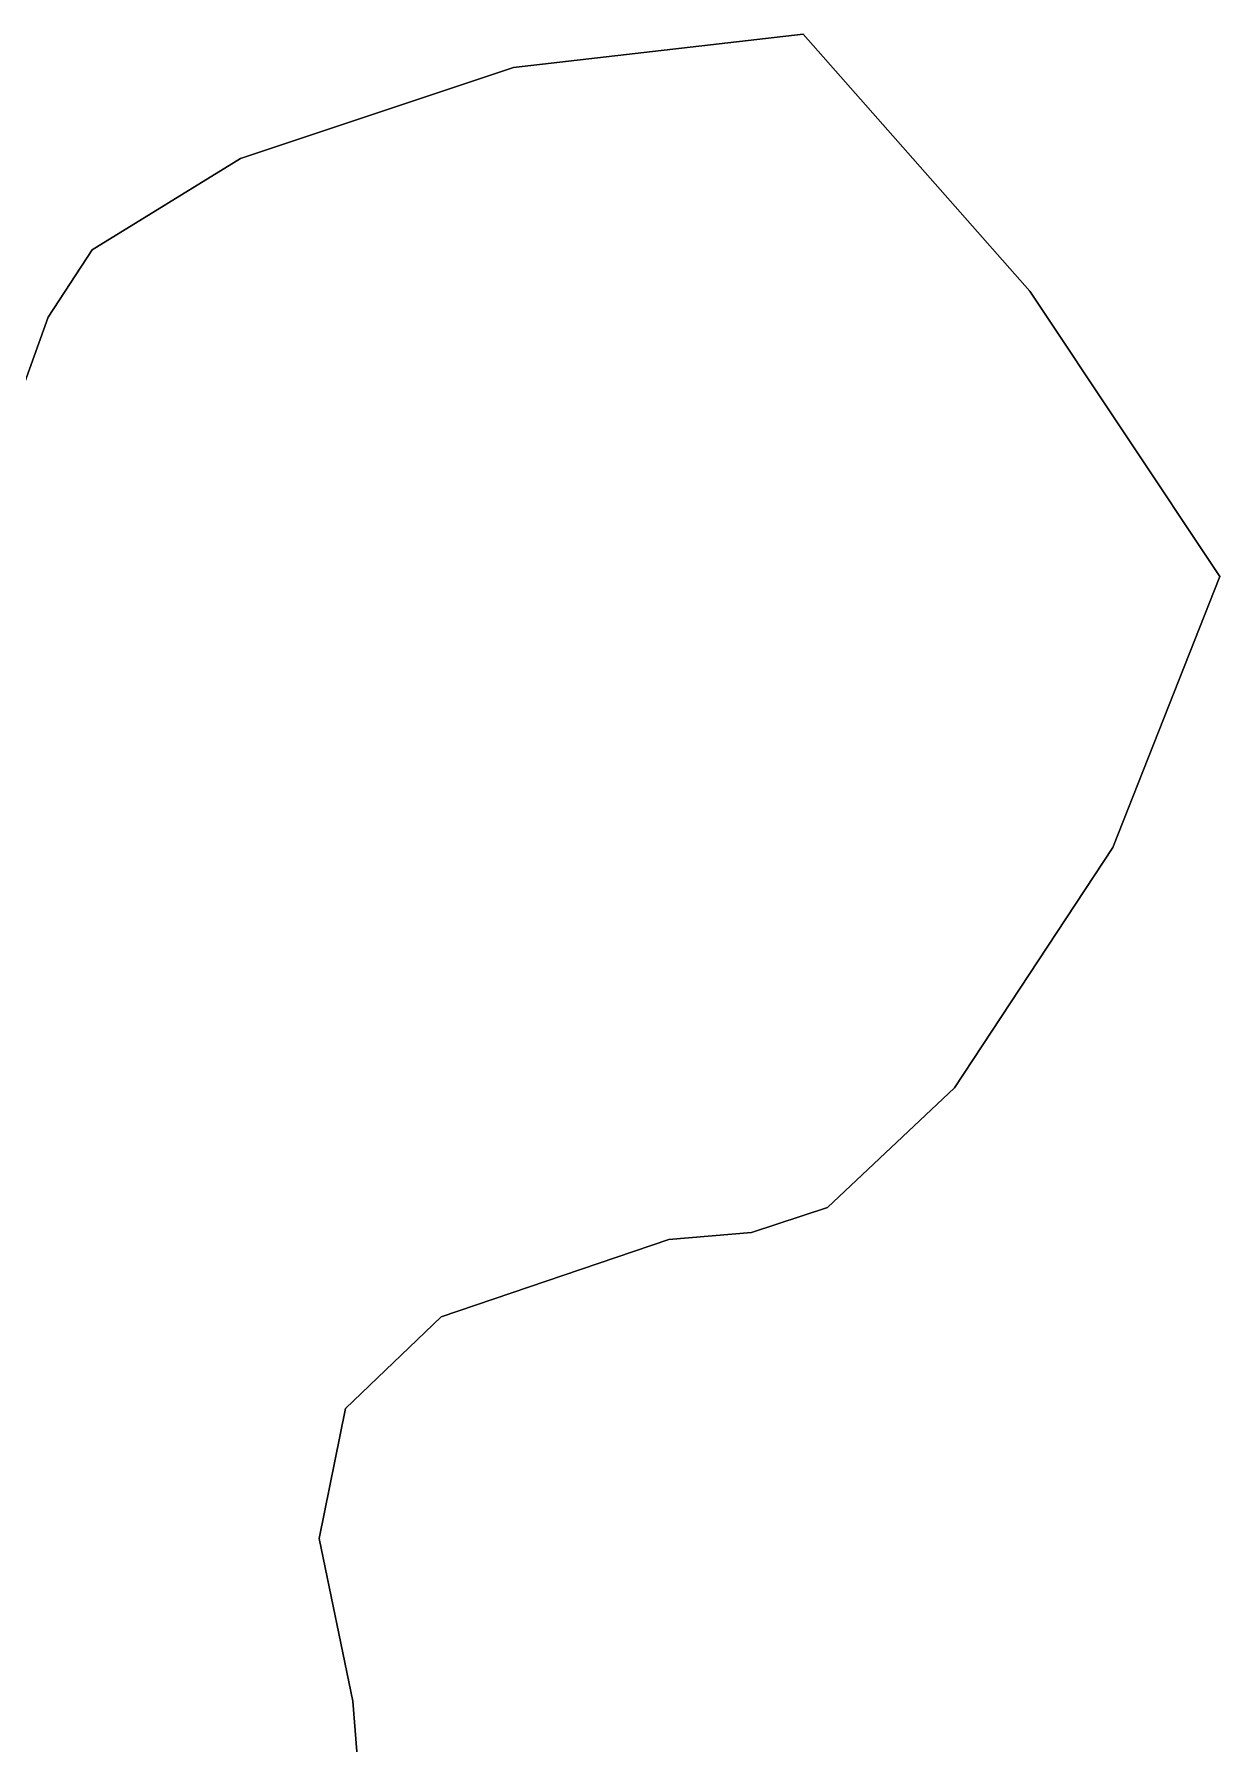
# Model space of a CAD drawing. Header units: millimetres. Extents: x -658 to 1307, y -81 to 472.
# Drawn here: x 1121.85 to 1125.49, y 43.92 to 49.18 of the extents above; entities that cross this region are included whole.
import ezdxf

# ---------------------------------------------------------------- set-up
doc = ezdxf.new("R2010")
doc.units = ezdxf.units.MM
doc.layers.get('0').update_dxf_attribs({"true_color": 0xffffff})

# ---------------------------------------------------------------- blocks, each defined once
blk = doc.blocks.new('Group67_1')
for p, q in [((1124.2134, 49.1773, 3), (1123.3233, 49.0751, 3)), ((1124.2134, 49.1773, 0.0004), (1123.3233, 49.0751, 0.0004)), ((1124.2134, 49.1773, 4.7), (1123.3233, 49.0751, 4.7)), ((1123.3233, 49.0751, 7.6996), (1124.2134, 49.1773, 7.6996)), ((1124.2134, 49.1773, 9.3996), (1123.3233, 49.0751, 9.3996)), ((1123.3233, 49.0751, 12.3992), (1124.2134, 49.1773, 12.3992)), ((1124.2134, 49.1773, 17.0988), (1123.3233, 49.0751, 17.0988)), ((1124.2134, 49.1773, 14.0992), (1123.3233, 49.0751, 14.0992)), ((1124.2134, 49.1773, 18.7988), (1123.3233, 49.0751, 18.7988)), ((1123.3233, 49.0751, 21.7984), (1124.2134, 49.1773, 21.7984)), ((1123.3233, 49.0751, 23.4984), (1124.2134, 49.1773, 23.4984)), ((1124.2134, 49.1773, 26.498), (1123.3233, 49.0751, 26.498)), ((1124.2134, 49.1773, 28.198), (1123.3233, 49.0751, 28.198)), ((1123.3233, 49.0751, 31.1975), (1124.2134, 49.1773, 31.1975)), ((1124.2134, 49.1773, 32.8975), (1123.3233, 49.0751, 32.8975)), ((1123.3233, 49.0751, 35.8971), (1124.2134, 49.1773, 35.8971)), ((1124.2134, 49.1773, 37.5971), (1123.3233, 49.0751, 37.5971)), ((1123.3233, 49.0751, 40.5967), (1124.2134, 49.1773, 40.5967)), ((1123.3233, 49.0751, 42.2967), (1124.2134, 49.1773, 42.2967)), ((1123.3233, 49.0751, 45.2963), (1124.2134, 49.1773, 45.2963)), ((1124.9094, 48.3875, 0.0004), (1124.2134, 49.1773, 0.0004)), ((1124.2134, 49.1773, 0.0004), (1124.2134, 49.1773, 3)), ((1124.2134, 49.1773, 3), (1124.9094, 48.3875, 3)), ((1124.2134, 49.1773, 7.6996), (1124.2134, 49.1773, 4.7)), ((1124.9094, 48.3875, 4.7), (1124.2134, 49.1773, 4.7)), ((1124.2134, 49.1773, 7.6996), (1124.9094, 48.3875, 7.6996)), ((1124.2134, 49.1773, 12.3992), (1124.2134, 49.1773, 9.3996)), ((1124.9094, 48.3875, 12.3992), (1124.2134, 49.1773, 12.3992)), ((1124.9094, 48.3875, 9.3996), (1124.2134, 49.1773, 9.3996)), ((1124.9094, 48.3875, 17.0988), (1124.2134, 49.1773, 17.0988)), ((1124.2134, 49.1773, 17.0988), (1124.2134, 49.1773, 14.0992)), ((1124.9094, 48.3875, 14.0992), (1124.2134, 49.1773, 14.0992)), ((1124.9094, 48.3875, 18.7988), (1124.2134, 49.1773, 18.7988)), ((1124.2134, 49.1773, 18.7988), (1124.2134, 49.1773, 21.7984)), ((1124.2134, 49.1773, 21.7984), (1124.9094, 48.3875, 21.7984)), ((1124.2134, 49.1773, 23.4984), (1124.9094, 48.3875, 23.4984)), ((1124.2134, 49.1773, 23.4984), (1124.2134, 49.1773, 26.498)), ((1124.2134, 49.1773, 26.498), (1124.9094, 48.3875, 26.498)), ((1124.2134, 49.1773, 31.1975), (1124.2134, 49.1773, 28.198)), ((1124.9094, 48.3875, 31.1975), (1124.2134, 49.1773, 31.1975)), ((1124.9094, 48.3875, 28.198), (1124.2134, 49.1773, 28.198)), ((1124.9094, 48.3875, 32.8975), (1124.2134, 49.1773, 32.8975)), ((1124.2134, 49.1773, 32.8975), (1124.2134, 49.1773, 35.8971)), ((1124.2134, 49.1773, 35.8971), (1124.9094, 48.3875, 35.8971)), ((1124.2134, 49.1773, 40.5967), (1124.2134, 49.1773, 37.5971)), ((1124.9094, 48.3875, 37.5971), (1124.2134, 49.1773, 37.5971)), ((1124.2134, 49.1773, 40.5967), (1124.9094, 48.3875, 40.5967)), ((1124.2134, 49.1773, 42.2967), (1124.9094, 48.3875, 42.2967)), ((1124.2134, 49.1773, 45.2963), (1124.2134, 49.1773, 42.2967)), ((1124.9094, 48.3875, 45.2963), (1124.2134, 49.1773, 45.2963)), ((1123.3233, 49.0751, 0.0004), (1122.4848, 48.7953, 0.0004)), ((1122.4848, 48.7953, 3), (1123.3233, 49.0751, 3)), ((1123.3233, 49.0751, 7.6996), (1122.4848, 48.7953, 7.6996)), ((1122.4848, 48.7953, 4.7), (1123.3233, 49.0751, 4.7)), ((1123.3233, 49.0751, 9.3996), (1122.4848, 48.7953, 9.3996)), ((1122.4848, 48.7953, 12.3992), (1123.3233, 49.0751, 12.3992)), ((1123.3233, 49.0751, 14.0992), (1122.4848, 48.7953, 14.0992)), ((1122.4848, 48.7953, 17.0988), (1123.3233, 49.0751, 17.0988)), ((1123.3233, 49.0751, 18.7988), (1122.4848, 48.7953, 18.7988)), ((1122.4848, 48.7953, 21.7984), (1123.3233, 49.0751, 21.7984)), ((1122.4848, 48.7953, 23.4984), (1123.3233, 49.0751, 23.4984)), ((1122.4848, 48.7953, 26.498), (1123.3233, 49.0751, 26.498)), ((1123.3233, 49.0751, 31.1975), (1122.4848, 48.7953, 31.1975)), ((1123.3233, 49.0751, 28.198), (1122.4848, 48.7953, 28.198)), ((1123.3233, 49.0751, 32.8975), (1122.4848, 48.7953, 32.8975)), ((1122.4848, 48.7953, 35.8971), (1123.3233, 49.0751, 35.8971)), ((1123.3233, 49.0751, 37.5971), (1122.4848, 48.7953, 37.5971)), ((1122.4848, 48.7953, 40.5967), (1123.3233, 49.0751, 40.5967)), ((1122.4848, 48.7953, 42.2967), (1123.3233, 49.0751, 42.2967)), ((1122.4848, 48.7953, 45.2963), (1123.3233, 49.0751, 45.2963)), ((1123.3233, 49.0751, 3), (1123.3233, 49.0751, 0.0004)), ((1123.3233, 49.0751, 4.7), (1123.3233, 49.0751, 7.6996)), ((1123.3233, 49.0751, 12.3992), (1123.3233, 49.0751, 9.3996)), ((1123.3233, 49.0751, 17.0988), (1123.3233, 49.0751, 14.0992)), ((1123.3233, 49.0751, 21.7984), (1123.3233, 49.0751, 18.7988)), ((1123.3233, 49.0751, 26.498), (1123.3233, 49.0751, 23.4984)), ((1123.3233, 49.0751, 28.198), (1123.3233, 49.0751, 31.1975)), ((1123.3233, 49.0751, 35.8971), (1123.3233, 49.0751, 32.8975)), ((1123.3233, 49.0751, 40.5967), (1123.3233, 49.0751, 37.5971)), ((1123.3233, 49.0751, 42.2967), (1123.3233, 49.0751, 45.2963)), ((1122.4848, 48.7953, 0.0004), (1122.0287, 48.5142, 0.0004)), ((1122.0287, 48.5142, 3), (1122.4848, 48.7953, 3)), ((1122.4848, 48.7953, 7.6996), (1122.0287, 48.5142, 7.6996)), ((1122.0287, 48.5142, 4.7), (1122.4848, 48.7953, 4.7)), ((1122.4848, 48.7953, 9.3996), (1122.0287, 48.5142, 9.3996)), ((1122.0287, 48.5142, 12.3992), (1122.4848, 48.7953, 12.3992)), ((1122.4848, 48.7953, 14.0992), (1122.0287, 48.5142, 14.0992)), ((1122.0287, 48.5142, 17.0988), (1122.4848, 48.7953, 17.0988)), ((1122.4848, 48.7953, 18.7988), (1122.0287, 48.5142, 18.7988)), ((1122.0287, 48.5142, 21.7984), (1122.4848, 48.7953, 21.7984)), ((1122.0287, 48.5142, 23.4984), (1122.4848, 48.7953, 23.4984)), ((1122.4848, 48.7953, 26.498), (1122.0287, 48.5142, 26.498)), ((1122.4848, 48.7953, 28.198), (1122.0287, 48.5142, 28.198)), ((1122.0287, 48.5142, 31.1975), (1122.4848, 48.7953, 31.1975)), ((1122.4848, 48.7953, 32.8975), (1122.0287, 48.5142, 32.8975)), ((1122.0287, 48.5142, 35.8971), (1122.4848, 48.7953, 35.8971)), ((1122.4848, 48.7953, 37.5971), (1122.0287, 48.5142, 37.5971)), ((1122.0287, 48.5142, 40.5967), (1122.4848, 48.7953, 40.5967)), ((1122.0287, 48.5142, 42.2967), (1122.4848, 48.7953, 42.2967)), ((1122.0287, 48.5142, 45.2963), (1122.4848, 48.7953, 45.2963)), ((1122.4848, 48.7953, 3), (1122.4848, 48.7953, 0.0004)), ((1122.4848, 48.7953, 4.7), (1122.4848, 48.7953, 7.6996)), ((1122.4848, 48.7953, 12.3992), (1122.4848, 48.7953, 9.3996)), ((1122.4848, 48.7953, 17.0988), (1122.4848, 48.7953, 14.0992)), ((1122.4848, 48.7953, 21.7984), (1122.4848, 48.7953, 18.7988)), ((1122.4848, 48.7953, 23.4984), (1122.4848, 48.7953, 26.498)), ((1122.4848, 48.7953, 31.1975), (1122.4848, 48.7953, 28.198)), ((1122.4848, 48.7953, 35.8971), (1122.4848, 48.7953, 32.8975)), ((1122.4848, 48.7953, 40.5967), (1122.4848, 48.7953, 37.5971)), ((1122.4848, 48.7953, 45.2963), (1122.4848, 48.7953, 42.2967)), ((1122.0287, 48.5142, 0.0004), (1121.8938, 48.3081, 0.0004)), ((1121.8938, 48.3081, 3), (1122.0287, 48.5142, 3)), ((1122.0287, 48.5142, 7.6996), (1121.8938, 48.3081, 7.6996)), ((1121.8938, 48.3081, 4.7), (1122.0287, 48.5142, 4.7)), ((1122.0287, 48.5142, 9.3996), (1121.8938, 48.3081, 9.3996)), ((1121.8938, 48.3081, 12.3992), (1122.0287, 48.5142, 12.3992)), ((1122.0287, 48.5142, 14.0992), (1121.8938, 48.3081, 14.0992)), ((1121.8938, 48.3081, 17.0988), (1122.0287, 48.5142, 17.0988)), ((1122.0287, 48.5142, 18.7988), (1121.8938, 48.3081, 18.7988)), ((1121.8938, 48.3081, 21.7984), (1122.0287, 48.5142, 21.7984)), ((1121.8938, 48.3081, 23.4984), (1122.0287, 48.5142, 23.4984)), ((1122.0287, 48.5142, 26.498), (1121.8938, 48.3081, 26.498)), ((1122.0287, 48.5142, 28.198), (1121.8938, 48.3081, 28.198)), ((1121.8938, 48.3081, 31.1975), (1122.0287, 48.5142, 31.1975)), ((1122.0287, 48.5142, 32.8975), (1121.8938, 48.3081, 32.8975)), ((1121.8938, 48.3081, 35.8971), (1122.0287, 48.5142, 35.8971)), ((1122.0287, 48.5142, 37.5971), (1121.8938, 48.3081, 37.5971)), ((1121.8938, 48.3081, 40.5967), (1122.0287, 48.5142, 40.5967)), ((1121.8938, 48.3081, 42.2967), (1122.0287, 48.5142, 42.2967)), ((1121.8938, 48.3081, 45.2963), (1122.0287, 48.5142, 45.2963)), ((1122.0287, 48.5142, 0.0004), (1122.0287, 48.5142, 3)), ((1122.0287, 48.5142, 4.7), (1122.0287, 48.5142, 7.6996)), ((1122.0287, 48.5142, 9.3996), (1122.0287, 48.5142, 12.3992)), ((1122.0287, 48.5142, 17.0988), (1122.0287, 48.5142, 14.0992)), ((1122.0287, 48.5142, 21.7984), (1122.0287, 48.5142, 18.7988)), ((1122.0287, 48.5142, 26.498), (1122.0287, 48.5142, 23.4984)), ((1122.0287, 48.5142, 31.1975), (1122.0287, 48.5142, 28.198)), ((1122.0287, 48.5142, 32.8975), (1122.0287, 48.5142, 35.8971)), ((1122.0287, 48.5142, 37.5971), (1122.0287, 48.5142, 40.5967)), ((1122.0287, 48.5142, 45.2963), (1122.0287, 48.5142, 42.2967)), ((1125.4927, 47.5113, 0.0004), (1124.9094, 48.3875, 0.0004)), ((1124.9094, 48.3875, 0.0004), (1124.9094, 48.3875, 3)), ((1124.9094, 48.3875, 3), (1125.4927, 47.5113, 3)), ((1124.9094, 48.3875, 7.6996), (1124.9094, 48.3875, 4.7)), ((1125.4927, 47.5113, 7.6996), (1124.9094, 48.3875, 7.6996)), ((1124.9094, 48.3875, 4.7), (1125.4927, 47.5113, 4.7)), ((1125.4927, 47.5113, 9.3996), (1124.9094, 48.3875, 9.3996)), ((1124.9094, 48.3875, 9.3996), (1124.9094, 48.3875, 12.3992)), ((1124.9094, 48.3875, 12.3992), (1125.4927, 47.5113, 12.3992)), ((1125.4927, 47.5113, 14.0992), (1124.9094, 48.3875, 14.0992)), ((1124.9094, 48.3875, 14.0992), (1124.9094, 48.3875, 17.0988)), ((1124.9094, 48.3875, 17.0988), (1125.4927, 47.5113, 17.0988)), ((1125.4927, 47.5113, 18.7988), (1124.9094, 48.3875, 18.7988)), ((1124.9094, 48.3875, 18.7988), (1124.9094, 48.3875, 21.7984)), ((1124.9094, 48.3875, 21.7984), (1125.4927, 47.5113, 21.7984)), ((1124.9094, 48.3875, 23.4984), (1125.4927, 47.5113, 23.4984)), ((1124.9094, 48.3875, 26.498), (1124.9094, 48.3875, 23.4984)), ((1124.9094, 48.3875, 26.498), (1125.4927, 47.5113, 26.498)), ((1125.4927, 47.5113, 28.198), (1124.9094, 48.3875, 28.198)), ((1124.9094, 48.3875, 28.198), (1124.9094, 48.3875, 31.1975)), ((1124.9094, 48.3875, 31.1975), (1125.4927, 47.5113, 31.1975)), ((1125.4927, 47.5113, 32.8975), (1124.9094, 48.3875, 32.8975)), ((1124.9094, 48.3875, 32.8975), (1124.9094, 48.3875, 35.8971)), ((1124.9094, 48.3875, 35.8971), (1125.4927, 47.5113, 35.8971)), ((1125.4927, 47.5113, 37.5971), (1124.9094, 48.3875, 37.5971)), ((1124.9094, 48.3875, 37.5971), (1124.9094, 48.3875, 40.5967)), ((1124.9094, 48.3875, 40.5967), (1125.4927, 47.5113, 40.5967)), ((1124.9094, 48.3875, 42.2967), (1125.4927, 47.5113, 42.2967)), ((1124.9094, 48.3875, 42.2967), (1124.9094, 48.3875, 45.2963)), ((1124.9094, 48.3875, 45.2963), (1125.4927, 47.5113, 45.2963)), ((1121.8938, 48.3081, 0.0004), (1121.8081, 48.0682, 0.0004)), ((1121.8081, 48.0682, 3), (1121.8938, 48.3081, 3)), ((1121.8938, 48.3081, 7.6996), (1121.8081, 48.0682, 7.6996)), ((1121.8081, 48.0682, 4.7), (1121.8938, 48.3081, 4.7)), ((1121.8938, 48.3081, 9.3996), (1121.8081, 48.0682, 9.3996)), ((1121.8081, 48.0682, 12.3992), (1121.8938, 48.3081, 12.3992)), ((1121.8938, 48.3081, 14.0992), (1121.8081, 48.0682, 14.0992)), ((1121.8081, 48.0682, 17.0988), (1121.8938, 48.3081, 17.0988)), ((1121.8938, 48.3081, 18.7988), (1121.8081, 48.0682, 18.7988)), ((1121.8081, 48.0682, 21.7984), (1121.8938, 48.3081, 21.7984)), ((1121.8081, 48.0682, 23.4984), (1121.8938, 48.3081, 23.4984)), ((1121.8938, 48.3081, 26.498), (1121.8081, 48.0682, 26.498)), ((1121.8938, 48.3081, 28.198), (1121.8081, 48.0682, 28.198)), ((1121.8081, 48.0682, 31.1975), (1121.8938, 48.3081, 31.1975)), ((1121.8938, 48.3081, 32.8975), (1121.8081, 48.0682, 32.8975)), ((1121.8081, 48.0682, 35.8971), (1121.8938, 48.3081, 35.8971)), ((1121.8938, 48.3081, 37.5971), (1121.8081, 48.0682, 37.5971)), ((1121.8081, 48.0682, 40.5967), (1121.8938, 48.3081, 40.5967)), ((1121.8081, 48.0682, 42.2967), (1121.8938, 48.3081, 42.2967)), ((1121.8081, 48.0682, 45.2963), (1121.8938, 48.3081, 45.2963)), ((1121.8938, 48.3081, 0.0004), (1121.8938, 48.3081, 3)), ((1121.8938, 48.3081, 7.6996), (1121.8938, 48.3081, 4.7)), ((1121.8938, 48.3081, 9.3996), (1121.8938, 48.3081, 12.3992)), ((1121.8938, 48.3081, 14.0992), (1121.8938, 48.3081, 17.0988)), ((1121.8938, 48.3081, 18.7988), (1121.8938, 48.3081, 21.7984)), ((1121.8938, 48.3081, 26.498), (1121.8938, 48.3081, 23.4984)), ((1121.8938, 48.3081, 28.198), (1121.8938, 48.3081, 31.1975)), ((1121.8938, 48.3081, 32.8975), (1121.8938, 48.3081, 35.8971)), ((1121.8938, 48.3081, 37.5971), (1121.8938, 48.3081, 40.5967)), ((1121.8938, 48.3081, 42.2967), (1121.8938, 48.3081, 45.2963)), ((1125.1642, 46.6777, 0.0004), (1125.4927, 47.5113, 0.0004)), ((1125.4927, 47.5113, 3), (1125.1642, 46.6777, 3)), ((1125.1642, 46.6777, 7.6996), (1125.4927, 47.5113, 7.6996)), ((1125.4927, 47.5113, 4.7), (1125.1642, 46.6777, 4.7)), ((1125.1642, 46.6777, 9.3996), (1125.4927, 47.5113, 9.3996)), ((1125.4927, 47.5113, 12.3992), (1125.1642, 46.6777, 12.3992)), ((1125.1642, 46.6777, 17.0988), (1125.4927, 47.5113, 17.0988)), ((1125.1642, 46.6777, 14.0992), (1125.4927, 47.5113, 14.0992)), ((1125.1642, 46.6777, 18.7988), (1125.4927, 47.5113, 18.7988)), ((1125.4927, 47.5113, 21.7984), (1125.1642, 46.6777, 21.7984)), ((1125.4927, 47.5113, 23.4984), (1125.1642, 46.6777, 23.4984)), ((1125.4927, 47.5113, 26.498), (1125.1642, 46.6777, 26.498)), ((1125.1642, 46.6777, 28.198), (1125.4927, 47.5113, 28.198)), ((1125.4927, 47.5113, 31.1975), (1125.1642, 46.6777, 31.1975)), ((1125.1642, 46.6777, 32.8975), (1125.4927, 47.5113, 32.8975)), ((1125.4927, 47.5113, 35.8971), (1125.1642, 46.6777, 35.8971)), ((1125.1642, 46.6777, 37.5971), (1125.4927, 47.5113, 37.5971)), ((1125.4927, 47.5113, 40.5967), (1125.1642, 46.6777, 40.5967)), ((1125.4927, 47.5113, 42.2967), (1125.1642, 46.6777, 42.2967)), ((1125.1642, 46.6777, 45.2963), (1125.4927, 47.5113, 45.2963)), ((1125.4927, 47.5113, 0.0004), (1125.4927, 47.5113, 3)), ((1125.4927, 47.5113, 4.7), (1125.4927, 47.5113, 7.6996)), ((1125.4927, 47.5113, 12.3992), (1125.4927, 47.5113, 9.3996)), ((1125.4927, 47.5113, 17.0988), (1125.4927, 47.5113, 14.0992)), ((1125.4927, 47.5113, 18.7988), (1125.4927, 47.5113, 21.7984)), ((1125.4927, 47.5113, 23.4984), (1125.4927, 47.5113, 26.498)), ((1125.4927, 47.5113, 31.1975), (1125.4927, 47.5113, 28.198)), ((1125.4927, 47.5113, 35.8971), (1125.4927, 47.5113, 32.8975)), ((1125.4927, 47.5113, 40.5967), (1125.4927, 47.5113, 37.5971)), ((1125.4927, 47.5113, 45.2963), (1125.4927, 47.5113, 42.2967)), ((1124.6775, 45.9399, 3), (1125.1642, 46.6777, 3)), ((1124.6775, 45.9399, 0.0004), (1125.1642, 46.6777, 0.0004)), ((1124.6775, 45.9399, 4.7), (1125.1642, 46.6777, 4.7)), ((1125.1642, 46.6777, 7.6996), (1124.6775, 45.9399, 7.6996)), ((1124.6775, 45.9399, 9.3996), (1125.1642, 46.6777, 9.3996)), ((1125.1642, 46.6777, 12.3992), (1124.6775, 45.9399, 12.3992)), ((1124.6775, 45.9399, 14.0992), (1125.1642, 46.6777, 14.0992)), ((1125.1642, 46.6777, 17.0988), (1124.6775, 45.9399, 17.0988)), ((1124.6775, 45.9399, 18.7988), (1125.1642, 46.6777, 18.7988)), ((1125.1642, 46.6777, 21.7984), (1124.6775, 45.9399, 21.7984)), ((1125.1642, 46.6777, 23.4984), (1124.6775, 45.9399, 23.4984)), ((1124.6775, 45.9399, 26.498), (1125.1642, 46.6777, 26.498)), ((1124.6775, 45.9399, 28.198), (1125.1642, 46.6777, 28.198)), ((1125.1642, 46.6777, 31.1975), (1124.6775, 45.9399, 31.1975)), ((1124.6775, 45.9399, 32.8975), (1125.1642, 46.6777, 32.8975)), ((1125.1642, 46.6777, 35.8971), (1124.6775, 45.9399, 35.8971)), ((1124.6775, 45.9399, 37.5971), (1125.1642, 46.6777, 37.5971)), ((1125.1642, 46.6777, 40.5967), (1124.6775, 45.9399, 40.5967)), ((1125.1642, 46.6777, 42.2967), (1124.6775, 45.9399, 42.2967)), ((1125.1642, 46.6777, 45.2963), (1124.6775, 45.9399, 45.2963)), ((1125.1642, 46.6777, 3), (1125.1642, 46.6777, 0.0004)), ((1125.1642, 46.6777, 4.7), (1125.1642, 46.6777, 7.6996)), ((1125.1642, 46.6777, 9.3996), (1125.1642, 46.6777, 12.3992)), ((1125.1642, 46.6777, 14.0992), (1125.1642, 46.6777, 17.0988)), ((1125.1642, 46.6777, 21.7984), (1125.1642, 46.6777, 18.7988)), ((1125.1642, 46.6777, 26.498), (1125.1642, 46.6777, 23.4984)), ((1125.1642, 46.6777, 31.1975), (1125.1642, 46.6777, 28.198)), ((1125.1642, 46.6777, 35.8971), (1125.1642, 46.6777, 32.8975)), ((1125.1642, 46.6777, 37.5971), (1125.1642, 46.6777, 40.5967)), ((1125.1642, 46.6777, 42.2967), (1125.1642, 46.6777, 45.2963)), ((1124.2881, 45.5718, 0.0004), (1124.6775, 45.9399, 0.0004)), ((1124.6775, 45.9399, 3), (1124.2881, 45.5718, 3)), ((1124.2881, 45.5718, 7.6996), (1124.6775, 45.9399, 7.6996)), ((1124.6775, 45.9399, 4.7), (1124.2881, 45.5718, 4.7)), ((1124.2881, 45.5718, 9.3996), (1124.6775, 45.9399, 9.3996)), ((1124.6775, 45.9399, 12.3992), (1124.2881, 45.5718, 12.3992)), ((1124.2881, 45.5718, 14.0992), (1124.6775, 45.9399, 14.0992)), ((1124.6775, 45.9399, 17.0988), (1124.2881, 45.5718, 17.0988)), ((1124.2881, 45.5718, 18.7988), (1124.6775, 45.9399, 18.7988)), ((1124.6775, 45.9399, 21.7984), (1124.2881, 45.5718, 21.7984)), ((1124.6775, 45.9399, 23.4984), (1124.2881, 45.5718, 23.4984)), ((1124.2881, 45.5718, 26.498), (1124.6775, 45.9399, 26.498)), ((1124.2881, 45.5718, 28.198), (1124.6775, 45.9399, 28.198)), ((1124.6775, 45.9399, 31.1975), (1124.2881, 45.5718, 31.1975)), ((1124.2881, 45.5718, 32.8975), (1124.6775, 45.9399, 32.8975)), ((1124.6775, 45.9399, 35.8971), (1124.2881, 45.5718, 35.8971)), ((1124.2881, 45.5718, 37.5971), (1124.6775, 45.9399, 37.5971)), ((1124.6775, 45.9399, 40.5967), (1124.2881, 45.5718, 40.5967)), ((1124.6775, 45.9399, 42.2967), (1124.2881, 45.5718, 42.2967)), ((1124.2881, 45.5718, 45.2963), (1124.6775, 45.9399, 45.2963)), ((1124.6775, 45.9399, 0.0004), (1124.6775, 45.9399, 3)), ((1124.6775, 45.9399, 7.6996), (1124.6775, 45.9399, 4.7)), ((1124.6775, 45.9399, 12.3992), (1124.6775, 45.9399, 9.3996)), ((1124.6775, 45.9399, 14.0992), (1124.6775, 45.9399, 17.0988)), ((1124.6775, 45.9399, 18.7988), (1124.6775, 45.9399, 21.7984)), ((1124.6775, 45.9399, 23.4984), (1124.6775, 45.9399, 26.498)), ((1124.6775, 45.9399, 28.198), (1124.6775, 45.9399, 31.1975)), ((1124.6775, 45.9399, 32.8975), (1124.6775, 45.9399, 35.8971)), ((1124.6775, 45.9399, 37.5971), (1124.6775, 45.9399, 40.5967)), ((1124.6775, 45.9399, 45.2963), (1124.6775, 45.9399, 42.2967)), ((1124.0542, 45.4947, 0.0004), (1124.2881, 45.5718, 0.0004)), ((1124.2881, 45.5718, 3), (1124.0542, 45.4947, 3)), ((1124.0542, 45.4947, 4.7), (1124.2881, 45.5718, 4.7)), ((1124.2881, 45.5718, 7.6996), (1124.0542, 45.4947, 7.6996)), ((1124.0542, 45.4947, 9.3996), (1124.2881, 45.5718, 9.3996)), ((1124.2881, 45.5718, 12.3992), (1124.0542, 45.4947, 12.3992)), ((1124.0542, 45.4947, 14.0992), (1124.2881, 45.5718, 14.0992)), ((1124.2881, 45.5718, 17.0988), (1124.0542, 45.4947, 17.0988)), ((1124.0542, 45.4947, 18.7988), (1124.2881, 45.5718, 18.7988)), ((1124.2881, 45.5718, 21.7984), (1124.0542, 45.4947, 21.7984)), ((1124.2881, 45.5718, 23.4984), (1124.0542, 45.4947, 23.4984)), ((1124.0542, 45.4947, 26.498), (1124.2881, 45.5718, 26.498)), ((1124.0542, 45.4947, 31.1975), (1124.2881, 45.5718, 31.1975)), ((1124.0542, 45.4947, 28.198), (1124.2881, 45.5718, 28.198)), ((1124.0542, 45.4947, 32.8975), (1124.2881, 45.5718, 32.8975)), ((1124.2881, 45.5718, 35.8971), (1124.0542, 45.4947, 35.8971)), ((1124.0542, 45.4947, 37.5971), (1124.2881, 45.5718, 37.5971)), ((1124.2881, 45.5718, 40.5967), (1124.0542, 45.4947, 40.5967)), ((1124.2881, 45.5718, 42.2967), (1124.0542, 45.4947, 42.2967)), ((1124.2881, 45.5718, 45.2963), (1124.0542, 45.4947, 45.2963)), ((1124.2881, 45.5718, 3), (1124.2881, 45.5718, 0.0004)), ((1124.2881, 45.5718, 4.7), (1124.2881, 45.5718, 7.6996)), ((1124.2881, 45.5718, 12.3992), (1124.2881, 45.5718, 9.3996)), ((1124.2881, 45.5718, 17.0988), (1124.2881, 45.5718, 14.0992)), ((1124.2881, 45.5718, 21.7984), (1124.2881, 45.5718, 18.7988)), ((1124.2881, 45.5718, 26.498), (1124.2881, 45.5718, 23.4984)), ((1124.2881, 45.5718, 31.1975), (1124.2881, 45.5718, 28.198)), ((1124.2881, 45.5718, 35.8971), (1124.2881, 45.5718, 32.8975)), ((1124.2881, 45.5718, 40.5967), (1124.2881, 45.5718, 37.5971)), ((1124.2881, 45.5718, 42.2967), (1124.2881, 45.5718, 45.2963)), ((1123.8003, 45.4737, 0.0004), (1124.0542, 45.4947, 0.0004)), ((1124.0542, 45.4947, 3), (1123.8003, 45.4737, 3)), ((1123.8003, 45.4737, 4.7), (1124.0542, 45.4947, 4.7)), ((1124.0542, 45.4947, 7.6996), (1123.8003, 45.4737, 7.6996)), ((1123.8003, 45.4737, 9.3996), (1124.0542, 45.4947, 9.3996)), ((1124.0542, 45.4947, 12.3992), (1123.8003, 45.4737, 12.3992)), ((1123.8003, 45.4737, 17.0988), (1124.0542, 45.4947, 17.0988)), ((1123.8003, 45.4737, 14.0992), (1124.0542, 45.4947, 14.0992)), ((1123.8003, 45.4737, 18.7988), (1124.0542, 45.4947, 18.7988)), ((1124.0542, 45.4947, 21.7984), (1123.8003, 45.4737, 21.7984)), ((1124.0542, 45.4947, 23.4984), (1123.8003, 45.4737, 23.4984)), ((1124.0542, 45.4947, 26.498), (1123.8003, 45.4737, 26.498)), ((1123.8003, 45.4737, 31.1975), (1124.0542, 45.4947, 31.1975)), ((1123.8003, 45.4737, 28.198), (1124.0542, 45.4947, 28.198)), ((1123.8003, 45.4737, 32.8975), (1124.0542, 45.4947, 32.8975)), ((1124.0542, 45.4947, 35.8971), (1123.8003, 45.4737, 35.8971)), ((1123.8003, 45.4737, 37.5971), (1124.0542, 45.4947, 37.5971)), ((1124.0542, 45.4947, 40.5967), (1123.8003, 45.4737, 40.5967)), ((1124.0542, 45.4947, 42.2967), (1123.8003, 45.4737, 42.2967)), ((1124.0542, 45.4947, 45.2963), (1123.8003, 45.4737, 45.2963)), ((1124.0542, 45.4947, 3), (1124.0542, 45.4947, 0.0004)), ((1124.0542, 45.4947, 4.7), (1124.0542, 45.4947, 7.6996)), ((1124.0542, 45.4947, 9.3996), (1124.0542, 45.4947, 12.3992)), ((1124.0542, 45.4947, 17.0988), (1124.0542, 45.4947, 14.0992)), ((1124.0542, 45.4947, 18.7988), (1124.0542, 45.4947, 21.7984)), ((1124.0542, 45.4947, 23.4984), (1124.0542, 45.4947, 26.498)), ((1124.0542, 45.4947, 31.1975), (1124.0542, 45.4947, 28.198)), ((1124.0542, 45.4947, 32.8975), (1124.0542, 45.4947, 35.8971)), ((1124.0542, 45.4947, 37.5971), (1124.0542, 45.4947, 40.5967)), ((1124.0542, 45.4947, 42.2967), (1124.0542, 45.4947, 45.2963)), ((1123.1007, 45.2361, 0.0004), (1123.8003, 45.4737, 0.0004)), ((1123.8003, 45.4737, 3), (1123.1007, 45.2361, 3)), ((1123.1007, 45.2361, 4.7), (1123.8003, 45.4737, 4.7)), ((1123.8003, 45.4737, 7.6996), (1123.1007, 45.2361, 7.6996)), ((1123.1007, 45.2361, 9.3996), (1123.8003, 45.4737, 9.3996)), ((1123.8003, 45.4737, 12.3992), (1123.1007, 45.2361, 12.3992)), ((1123.1007, 45.2361, 17.0988), (1123.8003, 45.4737, 17.0988)), ((1123.1007, 45.2361, 14.0992), (1123.8003, 45.4737, 14.0992)), ((1123.1007, 45.2361, 21.7984), (1123.8003, 45.4737, 21.7984)), ((1123.1007, 45.2361, 18.7988), (1123.8003, 45.4737, 18.7988)), ((1123.8003, 45.4737, 23.4984), (1123.1007, 45.2361, 23.4984)), ((1123.1007, 45.2361, 26.498), (1123.8003, 45.4737, 26.498)), ((1123.1007, 45.2361, 28.198), (1123.8003, 45.4737, 28.198)), ((1123.8003, 45.4737, 31.1975), (1123.1007, 45.2361, 31.1975)), ((1123.1007, 45.2361, 32.8975), (1123.8003, 45.4737, 32.8975)), ((1123.8003, 45.4737, 35.8971), (1123.1007, 45.2361, 35.8971)), ((1123.1007, 45.2361, 37.5971), (1123.8003, 45.4737, 37.5971)), ((1123.8003, 45.4737, 40.5967), (1123.1007, 45.2361, 40.5967)), ((1123.8003, 45.4737, 42.2967), (1123.1007, 45.2361, 42.2967)), ((1123.8003, 45.4737, 45.2963), (1123.1007, 45.2361, 45.2963)), ((1123.8003, 45.4737, 3), (1123.8003, 45.4737, 0.0004)), ((1123.8003, 45.4737, 7.6996), (1123.8003, 45.4737, 4.7)), ((1123.8003, 45.4737, 9.3996), (1123.8003, 45.4737, 12.3992)), ((1123.8003, 45.4737, 14.0992), (1123.8003, 45.4737, 17.0988)), ((1123.8003, 45.4737, 21.7984), (1123.8003, 45.4737, 18.7988)), ((1123.8003, 45.4737, 26.498), (1123.8003, 45.4737, 23.4984)), ((1123.8003, 45.4737, 28.198), (1123.8003, 45.4737, 31.1975)), ((1123.8003, 45.4737, 35.8971), (1123.8003, 45.4737, 32.8975)), ((1123.8003, 45.4737, 37.5971), (1123.8003, 45.4737, 40.5967)), ((1123.8003, 45.4737, 45.2963), (1123.8003, 45.4737, 42.2967)), ((1122.8071, 44.9545, 3), (1123.1007, 45.2361, 3)), ((1122.8071, 44.9545, 0.0004), (1123.1007, 45.2361, 0.0004)), ((1122.8071, 44.9545, 4.7), (1123.1007, 45.2361, 4.7)), ((1123.1007, 45.2361, 7.6996), (1122.8071, 44.9545, 7.6996)), ((1122.8071, 44.9545, 9.3996), (1123.1007, 45.2361, 9.3996)), ((1123.1007, 45.2361, 12.3992), (1122.8071, 44.9545, 12.3992)), ((1122.8071, 44.9545, 17.0988), (1123.1007, 45.2361, 17.0988)), ((1122.8071, 44.9545, 14.0992), (1123.1007, 45.2361, 14.0992)), ((1122.8071, 44.9545, 21.7984), (1123.1007, 45.2361, 21.7984)), ((1122.8071, 44.9545, 18.7988), (1123.1007, 45.2361, 18.7988)), ((1123.1007, 45.2361, 23.4984), (1122.8071, 44.9545, 23.4984)), ((1122.8071, 44.9545, 26.498), (1123.1007, 45.2361, 26.498)), ((1122.8071, 44.9545, 31.1975), (1123.1007, 45.2361, 31.1975)), ((1122.8071, 44.9545, 28.198), (1123.1007, 45.2361, 28.198)), ((1122.8071, 44.9545, 32.8975), (1123.1007, 45.2361, 32.8975)), ((1123.1007, 45.2361, 35.8971), (1122.8071, 44.9545, 35.8971)), ((1122.8071, 44.9545, 37.5971), (1123.1007, 45.2361, 37.5971)), ((1123.1007, 45.2361, 40.5967), (1122.8071, 44.9545, 40.5967)), ((1123.1007, 45.2361, 42.2967), (1122.8071, 44.9545, 42.2967)), ((1123.1007, 45.2361, 45.2963), (1122.8071, 44.9545, 45.2963)), ((1123.1007, 45.2361, 3), (1123.1007, 45.2361, 0.0004)), ((1123.1007, 45.2361, 4.7), (1123.1007, 45.2361, 7.6996)), ((1123.1007, 45.2361, 12.3992), (1123.1007, 45.2361, 9.3996)), ((1123.1007, 45.2361, 17.0988), (1123.1007, 45.2361, 14.0992)), ((1123.1007, 45.2361, 18.7988), (1123.1007, 45.2361, 21.7984)), ((1123.1007, 45.2361, 26.498), (1123.1007, 45.2361, 23.4984)), ((1123.1007, 45.2361, 31.1975), (1123.1007, 45.2361, 28.198)), ((1123.1007, 45.2361, 35.8971), (1123.1007, 45.2361, 32.8975)), ((1123.1007, 45.2361, 40.5967), (1123.1007, 45.2361, 37.5971)), ((1123.1007, 45.2361, 42.2967), (1123.1007, 45.2361, 45.2963)), ((1122.726, 44.5551, 0.0004), (1122.8071, 44.9545, 0.0004)), ((1122.8071, 44.9545, 3), (1122.726, 44.5551, 3)), ((1122.726, 44.5551, 4.7), (1122.8071, 44.9545, 4.7)), ((1122.8071, 44.9545, 7.6996), (1122.726, 44.5551, 7.6996)), ((1122.726, 44.5551, 12.3992), (1122.8071, 44.9545, 12.3992)), ((1122.726, 44.5551, 9.3996), (1122.8071, 44.9545, 9.3996)), ((1122.726, 44.5551, 14.0992), (1122.8071, 44.9545, 14.0992)), ((1122.8071, 44.9545, 17.0988), (1122.726, 44.5551, 17.0988)), ((1122.726, 44.5551, 21.7984), (1122.8071, 44.9545, 21.7984)), ((1122.726, 44.5551, 18.7988), (1122.8071, 44.9545, 18.7988)), ((1122.8071, 44.9545, 23.4984), (1122.726, 44.5551, 23.4984)), ((1122.8071, 44.9545, 26.498), (1122.726, 44.5551, 26.498)), ((1122.726, 44.5551, 28.198), (1122.8071, 44.9545, 28.198)), ((1122.8071, 44.9545, 31.1975), (1122.726, 44.5551, 31.1975)), ((1122.726, 44.5551, 32.8975), (1122.8071, 44.9545, 32.8975)), ((1122.8071, 44.9545, 35.8971), (1122.726, 44.5551, 35.8971)), ((1122.726, 44.5551, 40.5967), (1122.8071, 44.9545, 40.5967)), ((1122.726, 44.5551, 37.5971), (1122.8071, 44.9545, 37.5971)), ((1122.8071, 44.9545, 42.2967), (1122.726, 44.5551, 42.2967)), ((1122.8071, 44.9545, 45.2963), (1122.726, 44.5551, 45.2963)), ((1122.8071, 44.9545, 0.0004), (1122.8071, 44.9545, 3)), ((1122.8071, 44.9545, 4.7), (1122.8071, 44.9545, 7.6996)), ((1122.8071, 44.9545, 12.3992), (1122.8071, 44.9545, 9.3996)), ((1122.8071, 44.9545, 14.0992), (1122.8071, 44.9545, 17.0988)), ((1122.8071, 44.9545, 21.7984), (1122.8071, 44.9545, 18.7988)), ((1122.8071, 44.9545, 23.4984), (1122.8071, 44.9545, 26.498)), ((1122.8071, 44.9545, 28.198), (1122.8071, 44.9545, 31.1975)), ((1122.8071, 44.9545, 35.8971), (1122.8071, 44.9545, 32.8975)), ((1122.8071, 44.9545, 40.5967), (1122.8071, 44.9545, 37.5971)), ((1122.8071, 44.9545, 45.2963), (1122.8071, 44.9545, 42.2967)), ((1122.8293, 44.0549, 0.0004), (1122.726, 44.5551, 0.0004)), ((1122.726, 44.5551, 0.0004), (1122.726, 44.5551, 3)), ((1122.726, 44.5551, 3), (1122.8293, 44.0549, 3)), ((1122.726, 44.5551, 7.6996), (1122.726, 44.5551, 4.7)), ((1122.8293, 44.0549, 7.6996), (1122.726, 44.5551, 7.6996)), ((1122.726, 44.5551, 4.7), (1122.8293, 44.0549, 4.7)), ((1122.8293, 44.0549, 9.3996), (1122.726, 44.5551, 9.3996)), ((1122.726, 44.5551, 9.3996), (1122.726, 44.5551, 12.3992)), ((1122.726, 44.5551, 12.3992), (1122.8293, 44.0549, 12.3992)), ((1122.8293, 44.0549, 14.0992), (1122.726, 44.5551, 14.0992)), ((1122.726, 44.5551, 14.0992), (1122.726, 44.5551, 17.0988)), ((1122.726, 44.5551, 17.0988), (1122.8293, 44.0549, 17.0988)), ((1122.8293, 44.0549, 18.7988), (1122.726, 44.5551, 18.7988)), ((1122.726, 44.5551, 18.7988), (1122.726, 44.5551, 21.7984)), ((1122.726, 44.5551, 21.7984), (1122.8293, 44.0549, 21.7984)), ((1122.726, 44.5551, 23.4984), (1122.8293, 44.0549, 23.4984)), ((1122.726, 44.5551, 26.498), (1122.726, 44.5551, 23.4984)), ((1122.8293, 44.0549, 26.498), (1122.726, 44.5551, 26.498)), ((1122.8293, 44.0549, 28.198), (1122.726, 44.5551, 28.198)), ((1122.726, 44.5551, 28.198), (1122.726, 44.5551, 31.1975)), ((1122.726, 44.5551, 31.1975), (1122.8293, 44.0549, 31.1975)), ((1122.8293, 44.0549, 32.8975), (1122.726, 44.5551, 32.8975)), ((1122.726, 44.5551, 32.8975), (1122.726, 44.5551, 35.8971)), ((1122.726, 44.5551, 35.8971), (1122.8293, 44.0549, 35.8971)), ((1122.8293, 44.0549, 37.5971), (1122.726, 44.5551, 37.5971)), ((1122.726, 44.5551, 37.5971), (1122.726, 44.5551, 40.5967)), ((1122.726, 44.5551, 40.5967), (1122.8293, 44.0549, 40.5967)), ((1122.726, 44.5551, 42.2967), (1122.8293, 44.0549, 42.2967)), ((1122.726, 44.5551, 42.2967), (1122.726, 44.5551, 45.2963)), ((1122.726, 44.5551, 45.2963), (1122.8293, 44.0549, 45.2963)), ((1122.8696, 43.5457, 0.0004), (1122.8293, 44.0549, 0.0004)), ((1122.8293, 44.0549, 0.0004), (1122.8293, 44.0549, 3)), ((1122.8293, 44.0549, 3), (1122.8696, 43.5457, 3)), ((1122.8696, 43.5457, 7.6996), (1122.8293, 44.0549, 7.6996)), ((1122.8293, 44.0549, 4.7), (1122.8696, 43.5457, 4.7)), ((1122.8293, 44.0549, 7.6996), (1122.8293, 44.0549, 4.7)), ((1122.8696, 43.5457, 9.3996), (1122.8293, 44.0549, 9.3996)), ((1122.8293, 44.0549, 9.3996), (1122.8293, 44.0549, 12.3992)), ((1122.8293, 44.0549, 12.3992), (1122.8696, 43.5457, 12.3992)), ((1122.8696, 43.5457, 14.0992), (1122.8293, 44.0549, 14.0992)), ((1122.8293, 44.0549, 14.0992), (1122.8293, 44.0549, 17.0988)), ((1122.8293, 44.0549, 17.0988), (1122.8696, 43.5457, 17.0988)), ((1122.8696, 43.5457, 18.7988), (1122.8293, 44.0549, 18.7988)), ((1122.8293, 44.0549, 18.7988), (1122.8293, 44.0549, 21.7984)), ((1122.8293, 44.0549, 21.7984), (1122.8696, 43.5457, 21.7984)), ((1122.8293, 44.0549, 23.4984), (1122.8696, 43.5457, 23.4984)), ((1122.8696, 43.5457, 26.498), (1122.8293, 44.0549, 26.498)), ((1122.8293, 44.0549, 23.4984), (1122.8293, 44.0549, 26.498)), ((1122.8293, 44.0549, 31.1975), (1122.8293, 44.0549, 28.198)), ((1122.8696, 43.5457, 31.1975), (1122.8293, 44.0549, 31.1975)), ((1122.8293, 44.0549, 28.198), (1122.8696, 43.5457, 28.198)), ((1122.8696, 43.5457, 32.8975), (1122.8293, 44.0549, 32.8975)), ((1122.8293, 44.0549, 32.8975), (1122.8293, 44.0549, 35.8971)), ((1122.8293, 44.0549, 35.8971), (1122.8696, 43.5457, 35.8971)), ((1122.8696, 43.5457, 37.5971), (1122.8293, 44.0549, 37.5971)), ((1122.8293, 44.0549, 37.5971), (1122.8293, 44.0549, 40.5967)), ((1122.8293, 44.0549, 40.5967), (1122.8696, 43.5457, 40.5967)), ((1122.8293, 44.0549, 42.2967), (1122.8696, 43.5457, 42.2967)), ((1122.8293, 44.0549, 42.2967), (1122.8293, 44.0549, 45.2963)), ((1122.8293, 44.0549, 45.2963), (1122.8696, 43.5457, 45.2963))]:
    blk.add_line(p, q)

msp = doc.modelspace()

# ---------------------------------------------------------------- block references
msp.add_blockref('Group67_1', (0, 0))

doc.saveas('drawing.dxf')
